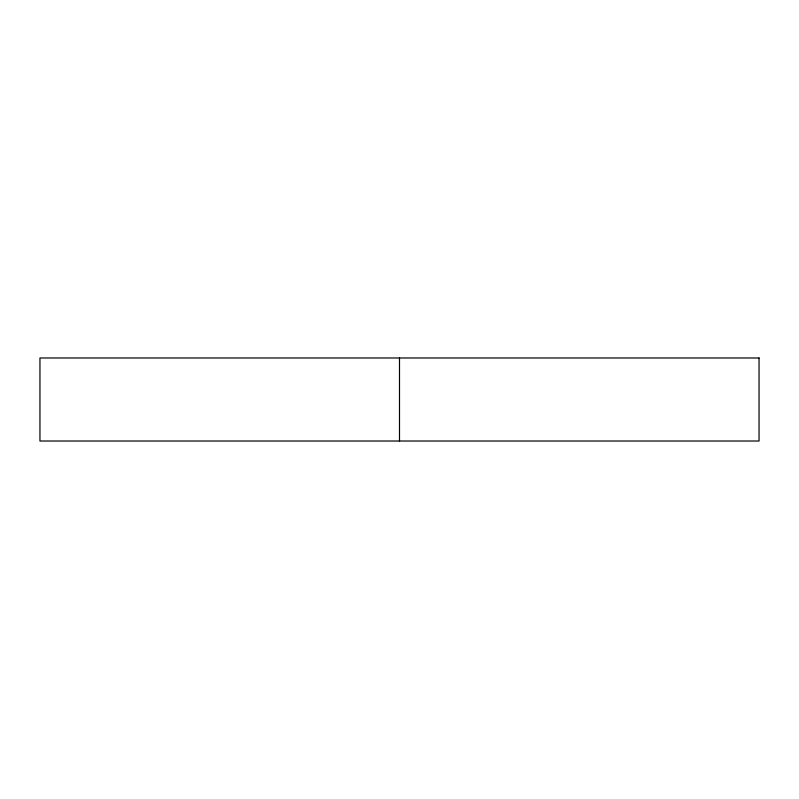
<?xml version="1.0" encoding="UTF-8"?>
<svg xmlns="http://www.w3.org/2000/svg" width="799" height="799" viewBox="0 0 799 799"><rect width="100%" height="100%" fill="white"/><g stroke="black" fill="none" stroke-linecap="round" stroke-linejoin="round"><path stroke-width="1.2" d="M399.5 357.982L399.5 441.018M759.05 357.982L39.95 357.982L39.95 441.018L759.05 441.018L759.05 357.982"/></g></svg>
